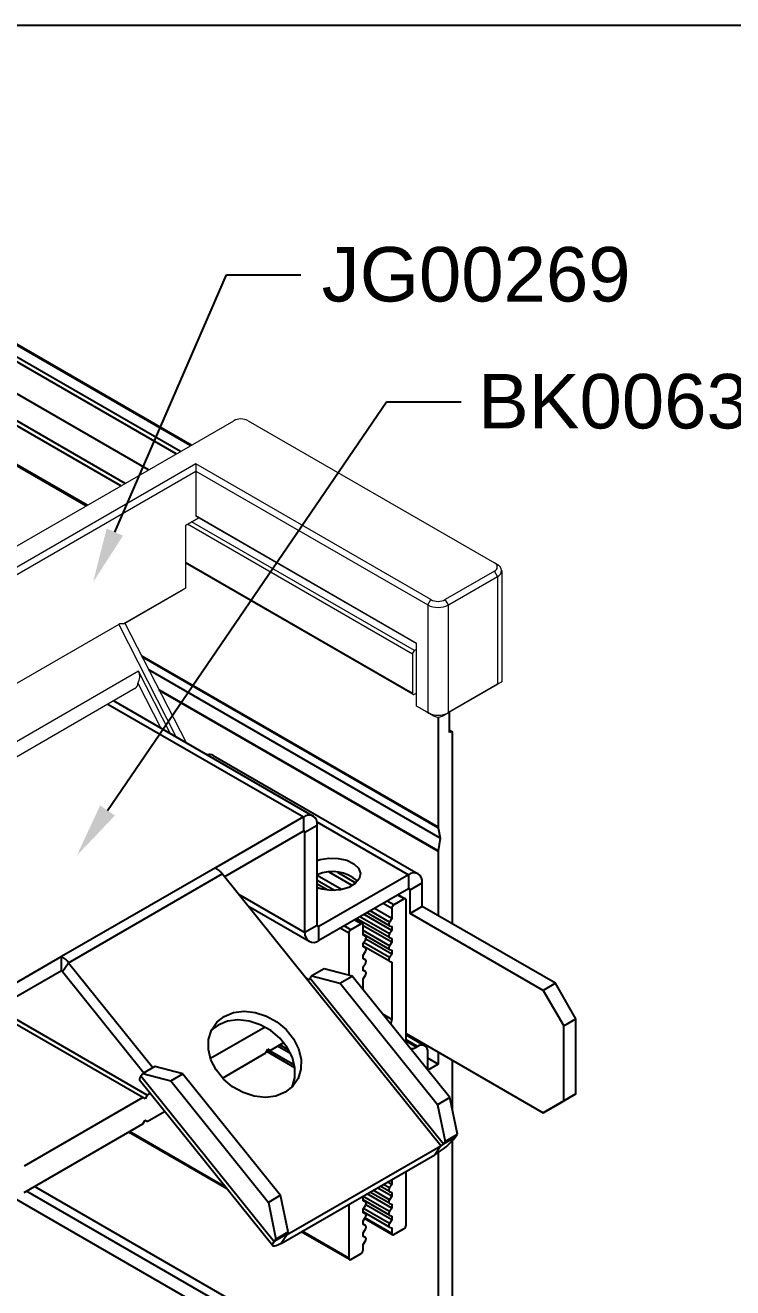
# Model space of a CAD drawing. Extents: x 0 to 16.5, y -14 to 0.
# Drawn here: x 3.076 to 5.517, y -4.356 to 0 of the extents above; entities that cross this region are included whole.
import ezdxf
from ezdxf import colors
from ezdxf.entities.mleader import LeaderData, LeaderLine
from ezdxf.math import Vec2, Vec3

# ---------------------------------------------------------------- set-up
doc = ezdxf.new("R2010")
doc.units = 0
doc.header["$LTSCALE"] = 0.5
doc.header["$MEASUREMENT"] = 0
for name, color, linetype in [('Brackets', 181, 'CONTINUOUS'), ('FAB DWG', 221, 'CONTINUOUS'), ('Housing', 150, 'CONTINUOUS')]:
    doc.layers.add(name, color=color, linetype=linetype)
doc.layers.add('Jig', color=41, linetype='CONTINUOUS', lineweight=13)
doc.layers.add('Text-Unprinted', color=131, linetype='CONTINUOUS', plot=False)
doc.styles.get("Standard").update_dxf_attribs({"font": 'arial.ttf'})

msp = doc.modelspace()

# ---------------------------------------------------------------- linework, layer by layer
at = {"layer": 'Brackets', "linetype": 'Continuous', "lineweight": 25, "transparency": 16777216}
for p, q in [((3.3612, -2.3426), (4.0354, -2.7316)), ((3.3811, -2.3311), (4.0693, -2.7283)), ((3.7245, -2.5193), (4.4316, -2.9275)), ((4.0354, -2.7316), (3.7317, -2.9069)), ((4.0354, -2.7316), (4.0354, -2.7805)), ((4.0354, -2.7805), (3.7632, -2.9376)), ((4.0354, -2.7805), (4.041, -2.7837)), ((4.041, -2.7837), (4.0833, -2.7593)), ((4.041, -3.1302), (4.041, -2.7837)), ((4.0823, -2.7488), (4.3978, -2.9308)), ((4.0833, -3.1058), (4.0833, -2.7593)), ((3.7317, -2.9069), (3.2013, -3.213)), ((3.2253, -3.2342), (3.7556, -2.9282)), ((4.0507, -3.2952), (3.7556, -2.9282)), ((4.3978, -2.9308), (4.089, -3.109)), ((4.3978, -2.9308), (4.3978, -2.9796)), ((4.4034, -2.9829), (4.4457, -2.9585)), ((4.4457, -3.0402), (4.4457, -2.9585)), ((3.8115, -2.9977), (4.041, -3.1302)), ((4.3978, -2.9796), (4.089, -3.1579)), ((4.3977, -2.9796), (4.4034, -2.9829)), ((4.4034, -3.0646), (4.4034, -2.9829)), ((4.0551, -3.1612), (3.8459, -3.0405)), ((4.4457, -3.0402), (4.4034, -3.0646)), ((4.9053, -3.3054), (4.4457, -3.0402)), ((4.863, -3.3298), (4.4034, -3.0646)), ((4.0833, -3.1058), (4.041, -3.1302)), ((4.0833, -3.1058), (4.089, -3.109)), ((4.089, -3.1579), (4.089, -3.109)), ((3.2013, -3.213), (2.8976, -3.3883)), ((3.2013, -3.2618), (3.2013, -3.213)), ((3.2013, -3.2618), (2.8976, -3.4371)), ((3.2042, -3.2643), (3.2253, -3.2342)), ((3.2042, -3.2643), (3.4853, -3.614)), ((3.2253, -3.2342), (3.5163, -3.5962)), ((4.1075, -3.255), (4.0652, -3.2794)), ((4.2041, -3.2808), (4.1075, -3.255)), ((4.054, -3.293), (4.0445, -3.2875)), ((4.51, -3.8665), (4.0507, -3.2952)), ((4.0652, -3.2794), (4.0592, -3.2879)), ((4.0592, -3.2879), (4.5185, -3.8592)), ((4.0652, -3.2794), (4.1618, -3.3052)), ((4.1618, -3.3052), (4.2041, -3.2808)), ((4.4986, -3.7242), (4.1618, -3.3052)), ((4.5409, -3.6998), (4.2041, -3.2808)), ((4.9053, -3.3054), (4.863, -3.3298)), ((4.976, -3.4279), (4.9053, -3.3054)), ((4.863, -3.3298), (4.9337, -3.4523)), ((4.9337, -3.4523), (4.976, -3.4279)), ((4.976, -3.6868), (4.976, -3.4279)), ((3.7412, -3.4495), (3.7176, -3.4675)), ((4.39, -3.479), (4.863, -3.752)), ((4.9337, -3.7112), (4.9337, -3.4523)), ((3.5235, -3.592), (3.4813, -3.6164)), ((3.6201, -3.6178), (3.5235, -3.592)), ((3.9296, -4.2111), (3.4703, -3.6397)), ((3.4752, -3.6249), (3.4813, -3.6164)), ((3.4752, -3.6249), (3.9345, -4.1962)), ((3.4813, -3.6164), (3.5778, -3.6422)), ((3.5778, -3.6422), (3.6201, -3.6178)), ((3.5778, -3.6422), (3.9147, -4.0612)), ((3.6201, -3.6178), (3.9569, -4.0368)), ((4.5409, -3.6998), (4.4986, -3.7242)), ((4.5668, -3.8263), (4.5409, -3.6998)), ((4.9053, -3.7276), (4.976, -3.6868)), ((4.976, -3.6868), (4.9337, -3.7112)), ((4.4986, -3.7242), (4.5245, -3.8507)), ((4.9337, -3.7112), (4.863, -3.752)), ((4.863, -3.752), (4.9053, -3.7276)), ((4.5245, -3.8507), (4.5668, -3.8263)), ((4.5607, -3.8348), (4.5668, -3.8263)), ((3.9796, -4.1726), (4.51, -3.8665)), ((4.51, -3.8665), (4.4888, -3.8966)), ((4.5185, -3.8592), (4.5607, -3.8348)), ((4.5185, -3.8592), (4.5245, -3.8507)), ((3.9585, -4.2027), (4.4888, -3.8966)), ((3.9569, -4.0368), (3.9147, -4.0612)), ((3.9828, -4.1633), (3.9569, -4.0368)), ((3.9147, -4.0612), (3.9405, -4.1877)), ((3.9768, -4.1718), (3.9345, -4.1962)), ((3.9405, -4.1877), (3.9828, -4.1633)), ((3.9796, -4.1726), (3.9585, -4.2027)), ((3.9828, -4.1633), (3.9768, -4.1718)), ((3.9778, -4.1704), (3.9796, -4.1726)), ((3.9405, -4.1877), (3.9345, -4.1962))]:
    msp.add_line(p, q, dxfattribs=at)
at = {"layer": 'Brackets', "linetype": 'Continuous', "lineweight": 25, "transparency": 16777216, "flags": 128}
for points in [[(4.0833, -2.8821), (4.0933, -2.8788), (4.1238, -2.8736), (4.1556, -2.8743), (4.1853, -2.881), (4.2096, -2.8929), (4.2259, -2.9087), (4.2324, -2.9267), (4.2285, -2.9449), (4.2145, -2.9614), (4.192, -2.9744), (4.1634, -2.9825), (4.1318, -2.9848), (4.1006, -2.981), (4.0833, -2.9759)], [(3.7623, -3.4194), (3.7945, -3.4064), (3.8309, -3.4017), (3.8694, -3.4058), (3.9079, -3.4182), (3.944, -3.4383), (3.9757, -3.4649), (4.0011, -3.4965), (4.0187, -3.5312), (4.0276, -3.567), (4.0271, -3.6019), (4.0174, -3.6338), (3.999, -3.6608), (3.973, -3.6814), (3.9408, -3.6944), (3.9044, -3.699), (3.8658, -3.695), (3.8274, -3.6826), (3.7913, -3.6625), (3.7596, -3.6359), (3.7342, -3.6043), (3.7166, -3.5696), (3.7077, -3.5337), (3.7081, -3.4989), (3.7179, -3.467), (3.7363, -3.44), (3.7623, -3.4194)], [(3.9965, -3.6634), (4.006, -3.632), (4.0064, -3.5971), (3.9976, -3.5613), (3.9799, -3.5266), (3.9545, -3.495), (3.9229, -3.4684), (3.8868, -3.4483), (3.8483, -3.4359), (3.8097, -3.4318), (3.7733, -3.4365), (3.7412, -3.4495)], [(3.4752, -3.6249), (3.4715, -3.6311), (3.4697, -3.6359), (3.47, -3.6392), (3.4703, -3.6397)], [(3.9796, -4.1726), (3.9786, -4.1732), (3.9777, -4.1735), (3.977, -4.1737), (3.9765, -4.1737), (3.9762, -4.1735), (3.9762, -4.1731), (3.9764, -4.1726), (3.9768, -4.1718)], [(3.9585, -4.2027), (3.9496, -4.2074), (3.942, -4.2107), (3.9359, -4.2123), (3.9316, -4.2123), (3.9293, -4.2105), (3.929, -4.2072), (3.9308, -4.2024), (3.9345, -4.1962)]]:
    msp.add_lwpolyline(points, dxfattribs=at)
at = {"layer": 'Brackets', "linetype": 'Continuous', "lineweight": 25, "transparency": 16777216}
for centre, radius, start, end in [((3.7115, -2.5443), 0.0281, 62.4048, 106.2574), ((4.0541, -2.7546), 0.0296, 350.7797, 129.185), ((4.0376, -2.7832), 0.00349, 350.7797, 129.185), ((3.6861, -2.9825), 0.0882, 37.9797, 58.8998), ((4.1356, -3.0505), 0.1305, 48.0715, 113.6028), ((4.4165, -2.9538), 0.0296, 350.7797, 129.185), ((4.4, -2.9823), 0.00349, 350.7797, 129.185), ((4.0702, -3.1349), 0.0296, 170.7797, 309.185), ((4.0868, -3.1063), 0.00349, 170.7797, 309.185), ((3.1558, -3.2885), 0.0882, 37.9797, 58.8998), ((3.196, -3.2707), 0.0104, 37.9797, 58.8998), ((4.0354, -3.2688), 0.0305, 300.0994, 321.2368), ((4.3592, -3.673), 0.2585, 300.0994, 321.2368), ((4.4947, -3.8401), 0.0305, 300.0994, 321.2368)]:
    msp.add_arc(centre, radius, start, end, dxfattribs=at)
at = {"layer": 'Housing', "linetype": 'Continuous', "lineweight": 25, "transparency": 16777216}
for p, q in [((3.6111, -1.4706), (2.4959, -0.8269)), ((3.6464, -1.4502), (2.5265, -0.8038)), ((2.529, -0.8019), (3.6494, -1.4485)), ((3.5969, -1.4787), (2.4837, -0.8362)), ((3.5014, -1.5339), (2.4019, -0.8993)), ((3.4201, -1.5808), (2.3331, -0.9534)), ((3.406, -1.589), (2.3212, -0.9629)), ((3.2863, -1.658), (2.2217, -1.0436)), ((3.2892, -1.6563), (2.2241, -1.0416)), ((4.5003, -2.7669), (3.4778, -2.1768)), ((4.5004, -2.7685), (3.4789, -2.1789)), ((4.5074, -2.8045), (3.5021, -2.2243)), ((4.5004, -2.8485), (3.537, -2.2925)), ((4.5003, -2.8502), (3.5383, -2.295)), ((4.5003, -2.3873), (4.5003, -2.7669)), ((4.5392, -2.4399), (4.5392, -2.3696)), ((4.5392, -2.4324), (4.5477, -2.4373)), ((4.5427, -2.4378), (4.5392, -2.4358)), ((4.5427, -2.4378), (4.5392, -2.4399)), ((4.5498, -3.1003), (4.5498, -2.4419)), ((4.5004, -2.7685), (4.5074, -2.8045)), ((4.5074, -2.8045), (4.5004, -2.8485)), ((4.5003, -2.8502), (4.5003, -3.0717)), ((4.1668, -2.9819), (4.0833, -2.9337)), ((4.1427, -2.9847), (4.0833, -2.9504)), ((4.2043, -2.9684), (4.1245, -2.9223)), ((4.2169, -2.9594), (4.1539, -2.923)), ((4.1198, -2.984), (4.0833, -2.963)), ((4.3829, -3.0143), (4.3603, -3.0013)), ((4.3632, -2.9996), (4.3879, -3.0138)), ((4.3405, -3.0821), (4.2803, -3.0474)), ((4.3405, -3.047), (4.3108, -3.0298)), ((4.3476, -3.0347), (4.3249, -3.0217)), ((4.3405, -3.047), (4.3405, -3.0821)), ((4.3829, -3.0143), (4.3476, -3.0347)), ((4.39, -3.5051), (4.39, -3.0184)), ((4.2344, -3.1), (4.2118, -3.087)), ((4.2147, -3.0853), (4.2394, -3.0995)), ((4.3322, -3.1474), (4.2196, -3.0825)), ((4.3326, -3.1351), (4.2305, -3.0762)), ((4.3405, -3.123), (4.245, -3.0678)), ((4.3322, -3.1066), (4.255, -3.062)), ((4.3326, -3.0943), (4.2659, -3.0558)), ((4.3405, -3.0821), (4.3326, -3.0943)), ((4.192, -3.1327), (4.1623, -3.1155)), ((4.1991, -3.1204), (4.1764, -3.1074)), ((4.192, -3.1327), (4.192, -3.2776)), ((4.2344, -3.1), (4.1991, -3.1204)), ((4.2415, -3.1393), (4.2415, -3.1041)), ((4.3405, -3.1638), (4.2415, -3.1067)), ((4.3326, -3.176), (4.2415, -3.1234)), ((4.3322, -3.1883), (4.2415, -3.1359)), ((4.3326, -3.1068), (4.3405, -3.1099)), ((4.3405, -3.123), (4.3326, -3.1351)), ((4.3405, -3.1099), (4.3405, -3.123)), ((4.2415, -3.1378), (4.2498, -3.1426)), ((4.2494, -3.1424), (4.2415, -3.1378)), ((4.2494, -3.1424), (4.2415, -3.1393)), ((4.2415, -3.167), (4.2494, -3.1549)), ((4.2415, -3.1801), (4.2415, -3.167)), ((4.3322, -3.2291), (4.2415, -3.1768)), ((4.2415, -3.1786), (4.2498, -3.1834)), ((4.2494, -3.1832), (4.2415, -3.1786)), ((4.3326, -3.2168), (4.2428, -3.165)), ((4.3405, -3.2046), (4.2506, -3.1527)), ((4.3326, -3.1476), (4.3405, -3.1507)), ((4.3405, -3.1638), (4.3326, -3.176)), ((4.3405, -3.1507), (4.3405, -3.1638)), ((4.2494, -3.1832), (4.2415, -3.1801)), ((4.2415, -3.2079), (4.2494, -3.1957)), ((4.2415, -3.2209), (4.2415, -3.2079)), ((4.2415, -3.2194), (4.2498, -3.2242)), ((4.2494, -3.224), (4.2415, -3.2195)), ((4.2494, -3.224), (4.2415, -3.2209)), ((4.3326, -3.1885), (4.3405, -3.1916)), ((4.3405, -3.2046), (4.3326, -3.2168)), ((4.3405, -3.1916), (4.3405, -3.2046)), ((4.2415, -3.2487), (4.2494, -3.2365)), ((4.2415, -3.2618), (4.2415, -3.2487)), ((4.2415, -3.2603), (4.2498, -3.2651)), ((4.2494, -3.2649), (4.2415, -3.2603)), ((4.2494, -3.2649), (4.2415, -3.2618)), ((4.3326, -3.2293), (4.3405, -3.2324)), ((4.3405, -3.2324), (4.3405, -3.4301)), ((4.2415, -3.2895), (4.2494, -3.2774)), ((4.2415, -3.3274), (4.2415, -3.2895)), ((3.4962, -3.6916), (2.9764, -3.3916)), ((3.4821, -3.6998), (2.9623, -3.3998)), ((4.3405, -3.4301), (4.3098, -3.4124)), ((3.9036, -3.4565), (3.715, -3.5653)), ((4.39, -3.4834), (4.4546, -3.5207)), ((3.9205, -3.5372), (3.9678, -3.5099)), ((3.9925, -3.5492), (3.9461, -3.5224)), ((3.9855, -3.5358), (3.9542, -3.5177)), ((4.4296, -3.5231), (4.39, -3.5003)), ((4.4254, -3.5256), (4.39, -3.5052)), ((4.4296, -3.5231), (4.4254, -3.5256)), ((3.756, -3.6321), (3.9063, -3.5454)), ((3.9063, -3.5454), (3.9134, -3.5331)), ((4.0064, -3.5966), (3.9091, -3.5405)), ((3.9128, -3.5341), (4.0049, -3.5872)), ((3.9134, -3.5331), (3.9205, -3.5372)), ((3.9205, -3.5372), (3.9134, -3.5331)), ((4.4649, -3.6048), (4.4649, -3.5436)), ((4.5003, -3.5844), (4.4649, -3.564)), ((4.5003, -3.5427), (4.5003, -3.5844)), ((4.5498, -3.7434), (4.5498, -3.5713)), ((4.5003, -3.5844), (4.4649, -3.6048)), ((3.4821, -3.6998), (3.072, -3.9365)), ((3.4891, -3.7039), (3.4821, -3.6998)), ((3.4962, -3.6916), (3.4891, -3.7039)), ((3.507, -3.6854), (3.4962, -3.6916)), ((3.4821, -3.7902), (3.4891, -3.778)), ((3.4891, -3.778), (3.4962, -3.7821)), ((3.4962, -3.7821), (3.4891, -3.778)), ((3.4962, -3.7821), (3.5567, -3.7472)), ((3.072, -4.0269), (3.4821, -3.7902)), ((3.7719, -4.0149), (3.4324, -3.8189)), ((3.7669, -4.0086), (3.4353, -3.8172)), ((4.5498, -5.1597), (4.5498, -3.848)), ((4.5002, -3.8895), (4.5002, -4.8101)), ((4.39, -4.1397), (4.39, -3.9536)), ((4.5002, -4.8101), (3.1076, -4.0063)), ((4.3322, -4.0237), (4.3004, -4.0053)), ((4.3326, -4.0114), (4.3113, -3.9991)), ((4.3405, -3.9992), (4.3258, -3.9907)), ((4.3405, -3.9992), (4.3326, -4.0114)), ((4.3405, -3.9822), (4.3405, -3.9992)), ((4.5002, -4.8905), (3.038, -4.0465)), ((4.5072, -4.8462), (3.0798, -4.0224)), ((4.2415, -4.0563), (4.2415, -4.0394)), ((4.3326, -4.093), (4.2415, -4.0404)), ((4.3405, -4.0809), (4.255, -4.0315)), ((4.3322, -4.0645), (4.2651, -4.0258)), ((4.3326, -4.0522), (4.2759, -4.0195)), ((4.3405, -4.04), (4.2904, -4.0111)), ((4.3326, -4.0239), (4.3405, -4.027)), ((4.3405, -4.04), (4.3326, -4.0522)), ((4.3405, -4.027), (4.3405, -4.04)), ((4.192, -4.0679), (4.192, -4.2539)), ((4.3322, -4.1053), (4.2415, -4.053)), ((4.2415, -4.0548), (4.2498, -4.0596)), ((4.2494, -4.0594), (4.2415, -4.0549)), ((4.2494, -4.0594), (4.2415, -4.0563)), ((4.2415, -4.0841), (4.2494, -4.0719)), ((4.2415, -4.0972), (4.2415, -4.0841)), ((4.3322, -4.1462), (4.2415, -4.0938)), ((4.3326, -4.1339), (4.2428, -4.082)), ((4.3405, -4.1217), (4.2506, -4.0698)), ((4.3326, -4.0647), (4.3405, -4.0678)), ((4.3405, -4.0809), (4.3326, -4.093)), ((4.3405, -4.0678), (4.3405, -4.0809)), ((4.2415, -4.0957), (4.2498, -4.1005)), ((4.2494, -4.1003), (4.2415, -4.0957)), ((4.2494, -4.1003), (4.2415, -4.0972)), ((4.2415, -4.1249), (4.2494, -4.1128)), ((4.2415, -4.138), (4.2415, -4.1249)), ((4.2415, -4.1365), (4.2498, -4.1413)), ((4.2494, -4.1411), (4.2415, -4.1365)), ((4.3426, -4.1728), (4.2464, -4.1173)), ((4.3405, -4.1682), (4.248, -4.1149)), ((4.3326, -4.1055), (4.3405, -4.1086)), ((4.3405, -4.1217), (4.3326, -4.1339)), ((4.3405, -4.1086), (4.3405, -4.1217)), ((4.1941, -4.2585), (4.0279, -4.1626)), ((4.192, -4.2539), (4.0308, -4.1609)), ((4.2494, -4.1411), (4.2415, -4.138)), ((4.2415, -4.1658), (4.2494, -4.1536)), ((4.2415, -4.1788), (4.2415, -4.1658)), ((4.2415, -4.1773), (4.2498, -4.1821)), ((4.2494, -4.1819), (4.2415, -4.1774)), ((4.2494, -4.1819), (4.2415, -4.1788)), ((4.3326, -4.1464), (4.3405, -4.1495)), ((4.3405, -4.1495), (4.3405, -4.1682)), ((4.3476, -4.1723), (4.3829, -4.1519)), ((4.2415, -4.2066), (4.2494, -4.1944)), ((4.2415, -4.2254), (4.2415, -4.2066)), ((4.1991, -4.258), (4.2344, -4.2376))]:
    msp.add_line(p, q, dxfattribs=at)
at = {"layer": 'Housing', "transparency": 16777216}
msp.add_line((4.0891, -2.9779), (4.0833, -2.9745), dxfattribs=at)
at = {"layer": 'Housing', "linetype": 'Continuous', "lineweight": 25, "transparency": 16777216, "flags": 128}
for points in [[(4.3326, -3.0943), (4.3316, -3.0962), (4.3308, -3.0982), (4.3303, -3.1002), (4.3301, -3.102), (4.3303, -3.1037), (4.3308, -3.1051), (4.3316, -3.1061), (4.3326, -3.1068)], [(4.3326, -3.1351), (4.3316, -3.137), (4.3308, -3.139), (4.3303, -3.141), (4.3301, -3.1429), (4.3303, -3.1445), (4.3308, -3.1459), (4.3316, -3.147), (4.3326, -3.1476)], [(4.2494, -3.1549), (4.2504, -3.153), (4.2512, -3.151), (4.2517, -3.149), (4.2519, -3.1472), (4.2517, -3.1455), (4.2512, -3.1441), (4.2504, -3.143), (4.2494, -3.1424)], [(4.3326, -3.176), (4.3316, -3.1779), (4.3308, -3.1799), (4.3303, -3.1818), (4.3301, -3.1837), (4.3303, -3.1854), (4.3308, -3.1868), (4.3316, -3.1878), (4.3326, -3.1885)], [(4.2494, -3.1957), (4.2504, -3.1938), (4.2512, -3.1918), (4.2517, -3.1899), (4.2519, -3.188), (4.2517, -3.1863), (4.2512, -3.1849), (4.2504, -3.1839), (4.2494, -3.1832)], [(4.3326, -3.2168), (4.3316, -3.2187), (4.3308, -3.2207), (4.3303, -3.2227), (4.3301, -3.2245), (4.3303, -3.2262), (4.3308, -3.2276), (4.3316, -3.2286), (4.3326, -3.2293)], [(4.2494, -3.2365), (4.2504, -3.2346), (4.2512, -3.2327), (4.2517, -3.2307), (4.2519, -3.2288), (4.2517, -3.2271), (4.2512, -3.2257), (4.2504, -3.2247), (4.2494, -3.224)], [(4.2494, -3.2774), (4.2504, -3.2755), (4.2512, -3.2735), (4.2517, -3.2715), (4.2519, -3.2696), (4.2517, -3.268), (4.2512, -3.2666), (4.2504, -3.2655), (4.2494, -3.2649)], [(4.3326, -4.0114), (4.3316, -4.0133), (4.3308, -4.0152), (4.3303, -4.0172), (4.3301, -4.0191), (4.3303, -4.0208), (4.3308, -4.0222), (4.3316, -4.0232), (4.3326, -4.0239)], [(4.2494, -4.0719), (4.2504, -4.07), (4.2512, -4.0681), (4.2517, -4.0661), (4.2519, -4.0642), (4.2517, -4.0625), (4.2512, -4.0611), (4.2504, -4.0601), (4.2494, -4.0594)], [(4.3326, -4.0522), (4.3316, -4.0541), (4.3308, -4.0561), (4.3303, -4.0581), (4.3301, -4.0599), (4.3303, -4.0616), (4.3308, -4.063), (4.3316, -4.064), (4.3326, -4.0647)], [(4.3326, -4.093), (4.3316, -4.0949), (4.3308, -4.0969), (4.3303, -4.0989), (4.3301, -4.1007), (4.3303, -4.1024), (4.3308, -4.1038), (4.3316, -4.1049), (4.3326, -4.1055)], [(4.2494, -4.1128), (4.2504, -4.1109), (4.2512, -4.1089), (4.2517, -4.1069), (4.2519, -4.105), (4.2517, -4.1034), (4.2512, -4.102), (4.2504, -4.1009), (4.2494, -4.1003)], [(4.3326, -4.1339), (4.3316, -4.1358), (4.3308, -4.1377), (4.3303, -4.1397), (4.3301, -4.1416), (4.3303, -4.1433), (4.3308, -4.1446), (4.3316, -4.1457), (4.3326, -4.1464)], [(4.2494, -4.1536), (4.2504, -4.1517), (4.2512, -4.1497), (4.2517, -4.1477), (4.2519, -4.1459), (4.2517, -4.1442), (4.2512, -4.1428), (4.2504, -4.1418), (4.2494, -4.1411)], [(4.2494, -4.1944), (4.2504, -4.1925), (4.2512, -4.1905), (4.2517, -4.1886), (4.2519, -4.1867), (4.2517, -4.185), (4.2512, -4.1836), (4.2504, -4.1826), (4.2494, -4.1819)]]:
    msp.add_lwpolyline(points, dxfattribs=at)
at = {"layer": 'Housing', "transparency": 16777216, "flags": 128}
msp.add_lwpolyline([(4.3907, -3.513), (4.3907, -3.5127), (4.39, -3.5051)], dxfattribs=at)
at = {"layer": 'Housing', "linetype": 'Continuous', "lineweight": 25, "transparency": 16777216}
for centre, radius, start, end in [((4.5455, -2.4412), 0.00437, 350.7797, 129.185), ((4.5084, -2.767), 0.00807, 179.7219, 190.5865), ((4.5111, -2.8503), 0.0108, 170.8663, 179.7929), ((4.3558, -3.0477), 0.0154, 122.6023, 177.3977), ((4.3857, -3.0177), 0.00437, 350.7797, 129.185), ((4.2074, -3.1334), 0.0154, 122.6023, 177.3977), ((4.2372, -3.1034), 0.00437, 350.7797, 129.185), ((4.3047, -3.4288), 0.0359, 332.3612, 357.9956), ((4.4101, -3.5034), 0.0269, 257.0937, 304.549), ((4.4434, -3.5401), 0.0218, 350.7797, 129.185), ((4.3448, -4.1689), 0.00437, 170.7797, 309.185), ((4.3746, -4.139), 0.0154, 302.6023, 357.3977), ((4.1963, -4.2546), 0.00437, 170.7797, 309.185), ((4.2262, -4.2247), 0.0154, 302.6023, 357.3977)]:
    msp.add_arc(centre, radius, start, end, dxfattribs=at)
at = {"layer": 'Jig', "linetype": 'Continuous', "transparency": 16777216}
for p, q in [((1.5322, -2.6704), (3.795, -1.3644)), ((3.8445, -1.3644), (4.6948, -1.8552)), ((3.6642, -1.5134), (1.7903, -2.5949)), ((4.4756, -1.9817), (3.6642, -1.5134)), ((3.6642, -1.5134), (3.6642, -1.5379)), ((1.8115, -2.6071), (3.6642, -1.5379)), ((3.6642, -1.5379), (3.6642, -1.6931)), ((3.6642, -1.5379), (4.4649, -2.0001)), ((3.6642, -1.6931), (3.6748, -1.6992)), ((4.4261, -2.1328), (3.6642, -1.6931)), ((3.6748, -1.6992), (3.6288, -1.7257)), ((3.6288, -1.7257), (3.6748, -1.6992)), ((3.6288, -1.7257), (3.6288, -1.9421)), ((4.4119, -2.1695), (3.6359, -1.7216)), ((4.419, -2.1573), (3.65, -1.7135)), ((3.6748, -1.6992), (3.6748, -1.6992)), ((3.6748, -1.6992), (4.4261, -2.1328)), ((4.4119, -2.3043), (3.6288, -1.8523)), ((4.414, -2.3089), (3.6288, -1.8557)), ((4.7054, -1.8613), (4.6948, -1.8552)), ((4.6948, -1.8838), (4.5251, -1.9817)), ((4.5357, -2.0001), (4.7054, -1.9021)), ((4.7054, -1.9021), (4.6948, -1.8838)), ((4.7054, -1.9021), (4.7054, -2.2737)), ((4.72, -1.8817), (4.72, -2.2653)), ((3.6288, -1.9421), (3.415, -2.0655)), ((3.4195, -2.0629), (3.6182, -1.9482)), ((3.6182, -1.9482), (3.6288, -1.9421)), ((4.4649, -2.0001), (4.4756, -1.9817)), ((4.4649, -2.0001), (4.4649, -2.3716)), ((4.5357, -2.0001), (4.5251, -1.9817)), ((4.5357, -2.3716), (4.5357, -2.0001)), ((3.3983, -2.0677), (2.1376, -2.7953)), ((3.3983, -2.0677), (3.5969, -2.4557)), ((3.4195, -2.0629), (3.6305, -2.475)), ((4.4261, -2.3492), (4.4261, -2.1328)), ((4.4119, -2.1695), (4.4119, -2.3043)), ((4.4261, -2.1532), (4.419, -2.1573)), ((3.467, -2.2288), (2.3115, -2.8957)), ((3.5774, -2.4444), (3.467, -2.2288)), ((3.4543, -2.2888), (2.3572, -2.922)), ((3.4645, -2.2698), (3.5441, -2.4252)), ((4.419, -2.3084), (4.4261, -2.3043)), ((4.5144, -2.3839), (4.7045, -2.2742)), ((4.7054, -2.2737), (4.5357, -2.3716)), ((4.72, -2.2653), (4.7045, -2.2742)), ((4.4649, -2.3716), (4.4261, -2.3492)), ((4.4579, -2.3676), (4.4261, -2.3492)), ((4.4261, -2.3492), (4.4261, -2.3492)), ((4.4579, -2.3676), (4.4862, -2.3839)), ((4.4862, -2.3839), (4.4649, -2.3716)), ((4.5144, -2.3839), (4.5357, -2.3716))]:
    msp.add_line(p, q, dxfattribs=at)
at = {"layer": 'Jig', "linetype": 'Continuous', "transparency": 16777216, "flags": 128}
msp.add_lwpolyline([(3.415, -2.0655), (3.418, -2.0638), (3.4194, -2.063), (3.4195, -2.0629)], dxfattribs=at)
at = {"layer": 'Jig', "linetype": 'Continuous', "transparency": 16777216}
for centre, radius, start, end in [((3.8197, -1.4122), 0.0538, 62.616, 117.384), ((4.6893, -1.8695), 0.0153, 290.7714, 69.2286), ((4.6976, -1.8817), 0.0218, 290.7714, 69.2286), ((4.5003, -1.9318), 0.0769, 242.616, 297.384), ((4.5003, -1.9339), 0.0538, 242.616, 297.384), ((3.4088, -2.0836), 0.0191, 71.1532, 123.3165), ((4.4273, -2.1702), 0.0154, 122.6023, 177.3977), ((3.4271, -2.2469), 0.0438, 328.56, 24.4573), ((3.4414, -2.2697), 0.0231, 303.931, 359.7133), ((4.4162, -2.305), 0.00437, 170.7797, 309.185), ((9.8405, -11.1611), 10.2643, 119.92485, 120.01921), ((4.5003, -2.3034), 0.0769, 242.616, 297.384), ((4.5003, -2.3566), 0.0307, 242.616, 297.384)]:
    msp.add_arc(centre, radius, start, end, dxfattribs=at)
at = {"layer": 'Text-Unprinted', "transparency": 16777216}
msp.add_lwpolyline([(0, 0), (16.5061, 0), (16.5061, -14.0407), (0, -14.0407)], close=True, dxfattribs=at)

# ---------------------------------------------------------------- leaders
at = {"layer": 'FAB DWG', "transparency": 16777216}
ml = msp.add_multileader_mtext('Standard', dxfattribs=at)
ml.set_content('JG00269', color=256)
ml.set_leader_properties()
ml.build(insert=Vec2(0, 0))
ml.multileader.update_dxf_attribs({"dogleg_length": 0.36, "arrow_head_size": 0.188})
ctx = ml.context
ctx.base_point, ctx.char_height, ctx.arrow_head_size, ctx.landing_gap_size, ctx.plane_origin = Vec3(4.027, -0.8607), 0.188, 0.188, 0.09, Vec3(4.2329, -3.1321)
ctx.text_align_type = 2
notes = []
notes.append((ctx, [(1, (1, 1, 0), (3.7701, -0.8607), (1, 0), 0.257, [(0, [(3.3101, -1.9211)], 0, [])])]))
ctx.mtext.insert, ctx.mtext.width, ctx.mtext.defined_height, ctx.mtext.alignment, ctx.mtext.flow_direction = Vec3(5.1644, -0.7651), 2.307685, 0.426, 3, 5
ml = msp.add_multileader_mtext('Standard', dxfattribs=at)
ml.set_content('BK00630', color=256)
ml.set_leader_properties()
ml.build(insert=Vec2(0, 0))
ml.multileader.update_dxf_attribs({"dogleg_length": 0.36, "arrow_head_size": 0.188})
ctx = ml.context
ctx.base_point, ctx.char_height, ctx.arrow_head_size, ctx.landing_gap_size, ctx.plane_origin = Vec3(4.5797, -1.2988), 0.188, 0.188, 0.09, Vec3(4.9319, -4.147)
ctx.text_align_type = 2
notes.append((ctx, [(1, (1, 1, 0), (4.3227, -1.2988), (1, 0), 0.257, [(0, [(3.2538, -2.8644)], 0, [])])]))
ctx.mtext.insert, ctx.mtext.width, ctx.mtext.defined_height, ctx.mtext.alignment, ctx.mtext.flow_direction = Vec3(5.7185, -1.2031), 2.307685, 0.426, 3, 5
for ctx, leaders in notes:
    for number, flags, end, landing, length, lines in leaders:
        leader = LeaderData()
        leader.index, (leader.has_last_leader_line, leader.has_dogleg_vector, leader.attachment_direction) = number, flags
        leader.last_leader_point, leader.dogleg_vector, leader.dogleg_length = Vec3(end), Vec3(landing), length
        for number, points, colour, breaks in lines:
            line = LeaderLine()
            line.index, line.vertices, line.color, line.breaks = number, Vec3.list(points), colors.encode_raw_color(colour), breaks
            leader.lines.append(line)
        ctx.leaders.append(leader)

doc.saveas('drawing.dxf')
